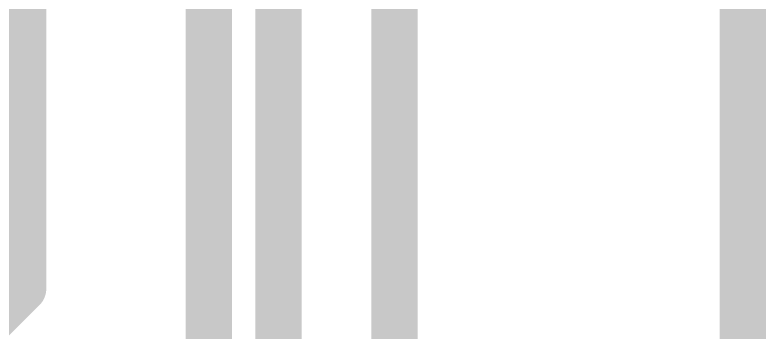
# Model space of a CAD drawing. Extents: x -32 to 75, y -18 to 32.
# Drawn here: x 16.339 to 20.447, y 16.268 to 18.008 of the extents above; entities that cross this region are included whole.
import ezdxf

# ---------------------------------------------------------------- set-up
doc = ezdxf.new("R2010")
doc.units = 0
for name, color, linetype in [('1', 12, 'CONTINUOUS'), ('16', 132, 'CONTINUOUS'), ('20', 53, 'CONTINUOUS')]:
    doc.layers.add(name, color=color, linetype=linetype)

msp = doc.modelspace()

# ---------------------------------------------------------------- linework, layer by layer
at = {"layer": '1', "const_width": 0.254}
for points in [[(20.32, 30.48), (20.32, 0)], [(16.383, 16.51), (16.383, 20.828)], [(17.399, 16.129), (17.399, 20.828)], [(18.415, 15.748), (18.415, 20.828)], [(15.748, 15.875), (16.383, 16.51)]]:
    msp.add_lwpolyline(points, dxfattribs=at)
at = {"layer": '1', "const_width": 0.127}
for points in [[(16.4279, 16.4651, 1), (16.3381, 16.5549)], [(16.3195, 16.51, 1), (16.4465, 16.51)]]:
    msp.add_lwpolyline(points, format="xyb", dxfattribs=at)
at = {"layer": '16', "const_width": 0.254}
for points in [[(20.32, 30.48), (20.32, 0)], [(17.78, 12.065), (17.78, 29.21)]]:
    msp.add_lwpolyline(points, dxfattribs=at)
at = {"layer": '20', "const_width": 0.254}
msp.add_lwpolyline([(20.32, 0), (20.32, 30.48)], dxfattribs=at)

doc.saveas('drawing.dxf')
